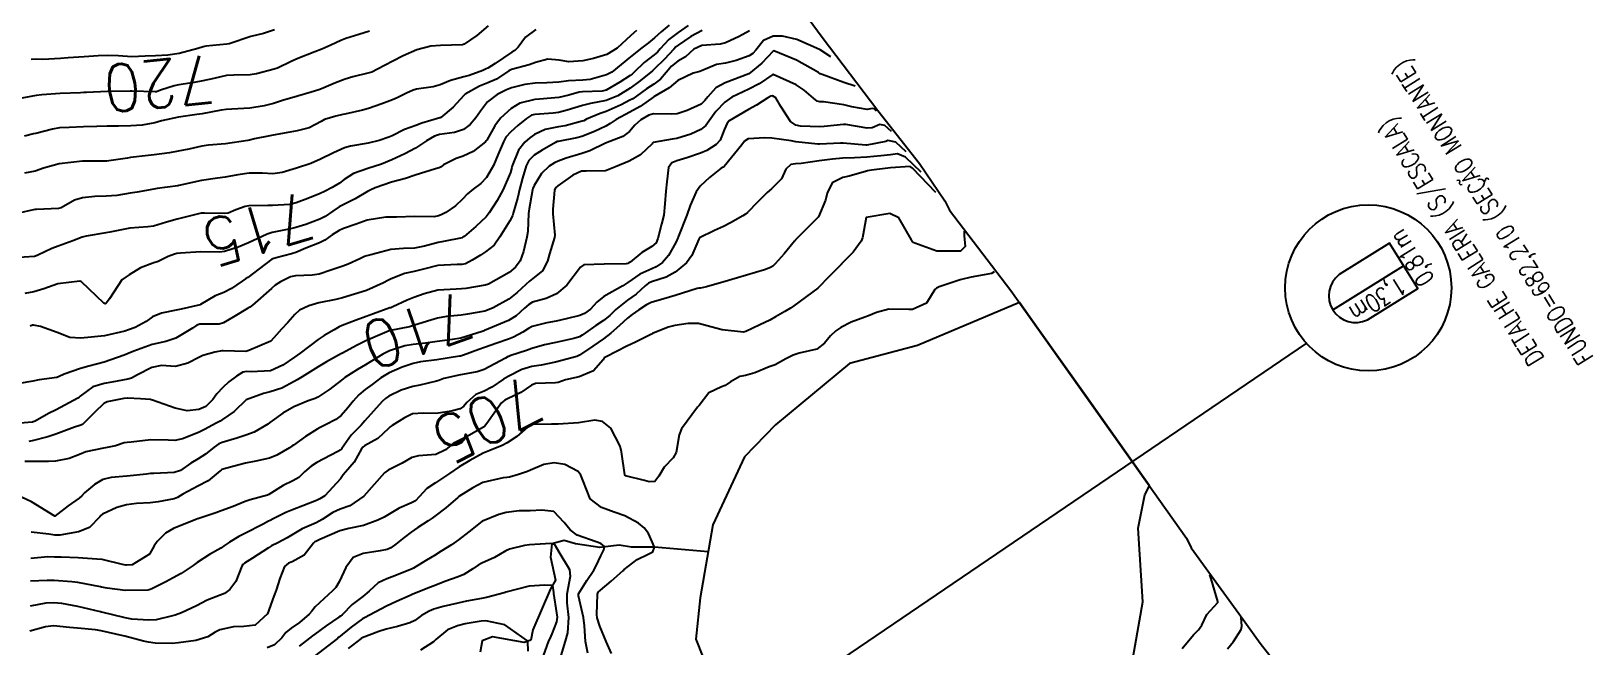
# Model space of a CAD drawing. Header units: metres. Extents: x 298520 to 308411, y 7433745 to 7450750.
# Drawn here: x 300879.5 to 301011.1, y 7448520.2 to 7448572 of the extents above; entities that cross this region are included whole.
import ezdxf
from ezdxf.enums import TextEntityAlignment as Align

# ---------------------------------------------------------------- set-up
doc = ezdxf.new("R2010")
doc.units = ezdxf.units.M
doc.header["$LTSCALE"] = 10
doc.linetypes.add('CONTINUO', pattern=[0])
for name, color, linetype in [('Area', 45, 'Continuous'), ('Cotas', 45, 'Continuous'), ('Curvas de Nivel 1m', 11, 'Continuous'), ('Curvas de Nivel 5m', 15, 'Continuous'), ('Hidrografia', 140, 'Continuous'), ('TEXTO', 45, 'Continuous')]:
    doc.layers.add(name, color=color, linetype=linetype)
doc.styles.add('ROMANS', font='romans', dxfattribs={"height": 0.2})
doc.styles.add('Style-STANDARD', font='STANDARD.shx')

msp = doc.modelspace()

# ---------------------------------------------------------------- linework, layer by layer
at = {"layer": 'Area'}
msp.add_polyline3d([(300942.07, 7448577.05, 714.4), (300946.15, 7448571.47, 711.35), (300950.86, 7448565.3, 710.59), (300954.36, 7448560.82, 706.82), (300956.5, 7448557.69, 705.13), (300956.87, 7448556.88, 713.48), (300962.06, 7448550.13, 713.43), (300976.85, 7448529.24, 705.91), (300977.24, 7448528.42, 710.58), (300981.26, 7448522.89, 713.01), (300983.05, 7448520.4, 711.52), (300985.48, 7448517.29, 707.92)], dxfattribs=at)
at = {"layer": 'Curvas de Nivel 1m', "flags": 128}
for points, elevation in [([(300933.27, 7448572.48), (300932.6, 7448571.92), (300932.03, 7448571.42), (300931.52, 7448571), (300930.86, 7448570.5), (300930.4, 7448570.12), (300930.01, 7448569.8), (300928.43, 7448568.53), (300928, 7448568.3), (300926.63, 7448567.91), (300925.99, 7448567.86), (300924.79, 7448567.78), (300923.99, 7448567.68), (300922.96, 7448567.63), (300921.99, 7448567.6), (300921.12, 7448567.48), (300919.98, 7448567.19), (300919.58, 7448567.03), (300918.78, 7448566.65), (300917.97, 7448566.01), (300917.39, 7448565.24), (300917, 7448564.67), (300916.51, 7448564.11), (300915.94, 7448563.69), (300915.2, 7448563.43), (300913.93, 7448563.26), (300913.5, 7448563.14), (300912.83, 7448562.72), (300911.92, 7448562.11), (300911.02, 7448561.63), (300909.91, 7448561.13), (300909.04, 7448560.76), (300907.9, 7448560.39), (300906.7, 7448559.98), (300905.89, 7448559.48), (300905.51, 7448559.18), (300904.89, 7448558.81), (300904.24, 7448558.46), (300903.87, 7448558.29), (300902.84, 7448557.87), (300901.86, 7448557.51), (300901.33, 7448557.38), (300899.86, 7448557.28), (300899.46, 7448557.28), (300897.86, 7448557.26), (300897.56, 7448557.2), (300896.79, 7448556.91), (300896.12, 7448556.65), (300895.85, 7448556.61), (300894.13, 7448556.65), (300893.85, 7448556.63), (300893.42, 7448556.52), (300891.84, 7448556.12), (300890.94, 7448555.88), (300889.84, 7448555.55), (300889.36, 7448555.48), (300887.84, 7448555.36), (300886.16, 7448555.04), (300885.83, 7448554.97), (300884.18, 7448554.7), (300883.83, 7448554.61), (300883.06, 7448554.3), (300881.82, 7448553.85), (300881.27, 7448553.65), (300880.11, 7448553.11), (300879.9, 7448553.02), (300879.81, 7448552.99), (300878.07, 7448552.87)], 716), ([(300918.04, 7448572.42), (300917.08, 7448571.62), (300916.02, 7448570.87), (300915.87, 7448570.83), (300914.02, 7448570.78), (300913.21, 7448570.71), (300912.02, 7448570.41), (300910.86, 7448569.9), (300910.01, 7448569.46), (300908.72, 7448568.77), (300908.24, 7448568.53), (300908, 7448568.47), (300906.64, 7448568.14), (300905.99, 7448567.94), (300905.17, 7448567.62), (300903.98, 7448567.11), (300903.77, 7448567.03), (300903.12, 7448566.83), (300901.97, 7448566.49), (300900.71, 7448566.12), (300899.96, 7448565.88), (300899.17, 7448565.67), (300897.96, 7448565.49), (300896.45, 7448565.4), (300895.96, 7448565.38), (300895.55, 7448565.33), (300893.95, 7448565.02), (300893.5, 7448564.95), (300891.95, 7448564.74), (300890.51, 7448564.43), (300889.95, 7448564.26), (300888.89, 7448564.06), (300887.94, 7448564.01), (300886.9, 7448563.98), (300885.94, 7448563.97), (300885.06, 7448563.93), (300883.94, 7448563.9), (300882.73, 7448563.87), (300881.94, 7448563.82), (300881.33, 7448563.71), (300879.94, 7448563.36), (300879.74, 7448563.31), (300878.99, 7448563.12)], 719), ([(300946.88, 7448569.82), (300945.98, 7448570.39), (300945.93, 7448570.42), (300944.03, 7448571.27), (300942.83, 7448571.56), (300942.03, 7448571.56), (300941.23, 7448571.18), (300940.56, 7448570.38), (300940.31, 7448570.09), (300940.02, 7448569.9), (300938.92, 7448569.49), (300938.01, 7448569.28), (300937.26, 7448569.18), (300936, 7448568.63), (300935.86, 7448568.58), (300935.29, 7448568.45), (300933.99, 7448567.82), (300933.27, 7448567.19), (300932.06, 7448566.49), (300932, 7448566.46), (300931.97, 7448566.45), (300930.84, 7448565.63), (300929.96, 7448565.15), (300928.8, 7448564.53), (300928.3, 7448564.19), (300927.94, 7448563.98), (300926.97, 7448563.52), (300925.93, 7448563.1), (300925.51, 7448562.98), (300923.92, 7448562.69), (300923.84, 7448562.67), (300923.69, 7448562.59), (300922.58, 7448561.94), (300921.91, 7448561.52), (300921.45, 7448561.07), (300921.23, 7448560.62), (300920.92, 7448559.59), (300920.68, 7448558.62), (300920.52, 7448557.98), (300920.14, 7448556.63), (300920.07, 7448556.41), (300919.85, 7448556), (300919, 7448554.64), (300918.54, 7448553.93), (300917.81, 7448553.37), (300917.37, 7448553.11), (300916.67, 7448552.67), (300916.11, 7448552.37), (300915.8, 7448552.3), (300915.41, 7448552.3), (300913.8, 7448552.23), (300912.59, 7448551.93), (300911.8, 7448551.72), (300910.99, 7448551.54), (300909.79, 7448551.07), (300909.58, 7448550.96), (300909.22, 7448550.76), (300907.78, 7448550.13), (300906.76, 7448549.8), (300905.77, 7448549.5), (300905.21, 7448549.36), (300903.77, 7448549.07), (300902.93, 7448548.83), (300902.15, 7448548.45), (300901.75, 7448548.1), (300901.17, 7448547.43), (300900.62, 7448546.86), (300900.21, 7448546.38), (300899.72, 7448545.86), (300897.88, 7448545.07), (300897.71, 7448545), (300897.63, 7448544.98), (300895.71, 7448545.03), (300895.61, 7448545.03), (300895.01, 7448544.93), (300894.01, 7448544.63), (300893.71, 7448544.5), (300892.74, 7448543.99), (300891.7, 7448543.72), (300890.51, 7448543.79), (300889.7, 7448543.64), (300888.5, 7448543.01), (300887.98, 7448542.72), (300887.69, 7448542.64), (300886.33, 7448542.39), (300885.68, 7448542.28), (300884.74, 7448541.99), (300883.67, 7448541.21), (300883.59, 7448541.14), (300883.46, 7448541.06), (300881.65, 7448540.07), (300880.99, 7448539.75), (300879.87, 7448539.11), (300879.72, 7448539.04), (300879.64, 7448539.02), (300877.88, 7448538.89)], 712), ([(300930.52, 7448572.02), (300930.03, 7448571.62), (300928.89, 7448570.53), (300928.02, 7448570), (300926.89, 7448569.68), (300926.01, 7448569.47), (300924.81, 7448569.38), (300924.01, 7448569.53), (300923.05, 7448569.63), (300922.01, 7448569.34), (300921.48, 7448569.15), (300920, 7448568.74), (300919.77, 7448568.63), (300918.72, 7448567.92), (300917.99, 7448567.61), (300917.3, 7448567.35), (300916.09, 7448566.68), (300916.03, 7448566.62), (300915.97, 7448566.55), (300915.09, 7448565.56), (300914.03, 7448564.7), (300913.98, 7448564.68), (300913.95, 7448564.67), (300912.45, 7448564.21), (300911.94, 7448564.04), (300910.99, 7448563.69), (300909.93, 7448563.15), (300909.66, 7448563.03), (300908.85, 7448562.77), (300907.92, 7448562.54), (300906.43, 7448562.29), (300905.92, 7448562.15), (300904.99, 7448561.73), (300903.91, 7448561.18), (300903.1, 7448560.83), (300901.9, 7448560.42), (300900.68, 7448560.07), (300899.89, 7448559.95), (300899.01, 7448560), (300897.89, 7448560.01), (300896.94, 7448559.86), (300895.89, 7448559.68), (300895.22, 7448559.59), (300893.89, 7448559.39), (300891.97, 7448558.97), (300891.9, 7448558.95), (300891.88, 7448558.95), (300890.15, 7448558.71), (300889.88, 7448558.67), (300888.46, 7448558.42), (300887.87, 7448558.31), (300886.76, 7448558.14), (300885.87, 7448558.07), (300884.89, 7448558.03), (300883.87, 7448557.92), (300883.2, 7448557.73), (300882.07, 7448557.09), (300881.85, 7448557.03), (300880, 7448556.96), (300879.85, 7448556.95), (300878.36, 7448556.61)], 717), ([(300940.04, 7448572.01), (300939.16, 7448571.53), (300938.03, 7448570.99), (300937.56, 7448570.89), (300936.03, 7448570.77), (300935.35, 7448570.45), (300934.65, 7448569.82), (300934.01, 7448569.45), (300933.46, 7448569.02), (300933.01, 7448568.48), (300932.55, 7448567.92), (300931.98, 7448567.52), (300931.36, 7448567.11), (300930.53, 7448566.5), (300930.2, 7448566.28), (300929.97, 7448566.15), (300929.22, 7448565.78), (300927.96, 7448565.21), (300927.47, 7448565.03), (300926.32, 7448564.56), (300926.08, 7448564.43), (300925.95, 7448564.39), (300924.52, 7448564), (300923.94, 7448563.91), (300922.84, 7448563.7), (300921.93, 7448563.28), (300921.55, 7448562.99), (300921.11, 7448562.62), (300920.58, 7448561.96), (300920.06, 7448560.63), (300920.03, 7448560.5), (300919.9, 7448560.07), (300919.3, 7448558.64), (300918.8, 7448557.71), (300918.12, 7448556.66), (300917.85, 7448556.33), (300916.99, 7448555.52), (300916, 7448554.68), (300915.9, 7448554.61), (300915.83, 7448554.57), (300914.27, 7448554.25), (300913.82, 7448554.16), (300912.67, 7448553.87), (300911.82, 7448553.68), (300910.9, 7448553.66), (300909.82, 7448553.57), (300908.16, 7448553.12), (300907.82, 7448553.04), (300907.62, 7448552.98), (300907.22, 7448552.79), (300906.25, 7448552.35), (300905.8, 7448552.18), (300904.78, 7448551.83), (300903.79, 7448551.51), (300903.21, 7448551.41), (300901.79, 7448551.35), (300901.37, 7448551.27), (300900.55, 7448550.86), (300900.09, 7448550.56), (300899.78, 7448550.3), (300898.18, 7448548.89), (300897.95, 7448548.71), (300897.76, 7448548.59), (300896.7, 7448547.96), (300895.74, 7448547.39), (300895.37, 7448547.29), (300893.74, 7448547.27), (300893.48, 7448547.2), (300893.12, 7448546.95), (300891.72, 7448546.1), (300890.87, 7448545.83), (300889.72, 7448545.56), (300888.18, 7448545.01), (300887.71, 7448544.81), (300887.36, 7448544.67), (300885.7, 7448544.09), (300884.39, 7448543.74), (300883.7, 7448543.56), (300882.33, 7448543.08), (300881.9, 7448542.88), (300881.69, 7448542.79), (300880.2, 7448542.59), (300879.68, 7448542.48), (300878.53, 7448542.27)], 713), ([(300922.04, 7448572.13), (300921.17, 7448571.48), (300920.56, 7448570.62), (300920.28, 7448570.36), (300920.02, 7448570.2), (300918.61, 7448569.25), (300918, 7448568.87), (300917.87, 7448568.8), (300917.58, 7448568.66), (300916.43, 7448568.25), (300915.99, 7448568.12), (300914.87, 7448567.81), (300913.98, 7448567.44), (300913.41, 7448567.28), (300911.98, 7448567.1), (300911.7, 7448567.01), (300911.15, 7448566.74), (300910.37, 7448566.35), (300909.97, 7448566.18), (300909.06, 7448565.86), (300907.96, 7448565.47), (300907.44, 7448565.31), (300905.95, 7448564.99), (300905.8, 7448564.96), (300905.21, 7448564.81), (300904.24, 7448564.53), (300903.95, 7448564.37), (300902.94, 7448563.84), (300901.93, 7448563.58), (300901.32, 7448563.47), (300899.93, 7448563.22), (300899.64, 7448563.16), (300898.35, 7448562.89), (300897.92, 7448562.79), (300897.79, 7448562.76), (300895.92, 7448562.49), (300894.48, 7448562.38), (300893.92, 7448562.28), (300892.83, 7448562.04), (300891.92, 7448561.86), (300891.18, 7448561.71), (300889.91, 7448561.54), (300889.4, 7448561.5), (300887.91, 7448561.32), (300887.64, 7448561.28), (300886.07, 7448561.04), (300885.9, 7448561.02), (300883.93, 7448561.03), (300883.9, 7448561.03), (300883.87, 7448561.03), (300881.9, 7448560.8), (300880.58, 7448560.42), (300879.89, 7448560.19), (300878.99, 7448560.02)], 718), ([(300936.04, 7448572.04), (300935.1, 7448571.52), (300934.03, 7448570.8), (300933.84, 7448570.66), (300933.66, 7448570.47), (300932.87, 7448569.62), (300932, 7448568.76), (300931.86, 7448568.63), (300931.7, 7448568.49), (300930.75, 7448567.73), (300929.98, 7448567.18), (300928.95, 7448566.53), (300927.97, 7448566.13), (300926.64, 7448565.88), (300925.96, 7448565.72), (300924.69, 7448565.31), (300923.96, 7448565.13), (300923.49, 7448565.06), (300921.96, 7448564.96), (300921.68, 7448564.89), (300921.25, 7448564.62), (300920.53, 7448564.04), (300919.94, 7448563.5), (300919.53, 7448563.03), (300919.31, 7448562.64), (300918.88, 7448561.61), (300918.48, 7448560.65), (300917.89, 7448559.65), (300917.4, 7448559.15), (300916.77, 7448558.67), (300916.3, 7448558.26), (300915.87, 7448557.82), (300915.28, 7448557.27), (300914.46, 7448556.69), (300914.06, 7448556.49), (300913.85, 7448556.41), (300913.48, 7448556.33), (300911.85, 7448556.37), (300910.31, 7448556.29), (300909.85, 7448556.3), (300909.4, 7448556.31), (300907.85, 7448556.04), (300906.91, 7448555.72), (300905.84, 7448555.34), (300905.47, 7448555.17), (300904.89, 7448554.81), (300904.28, 7448554.37), (300903.83, 7448554.14), (300902.66, 7448553.68), (300901.82, 7448553.33), (300901.46, 7448553.21), (300900.17, 7448552.87), (300899.89, 7448552.79), (300899.81, 7448552.75), (300898.74, 7448551.95), (300897.79, 7448551.22), (300897.59, 7448551.1), (300897.32, 7448550.9), (300896.41, 7448550.28), (300895.77, 7448549.96), (300895.04, 7448549.66), (300893.81, 7448548.94), (300893.78, 7448548.92), (300893.76, 7448548.92), (300892.16, 7448548.56), (300891.76, 7448548.45), (300890.52, 7448548.21), (300889.75, 7448547.9), (300889.23, 7448547.51), (300888.29, 7448547), (300887.73, 7448546.8), (300887.42, 7448546.7), (300885.73, 7448546.3), (300884.59, 7448546.18), (300883.72, 7448546.11), (300882.81, 7448546.16), (300881.73, 7448546.59), (300880.32, 7448547.1), (300879.73, 7448547.21), (300879.65, 7448547.19), (300879.45, 7448547.11)], 714), ([(300900.04, 7448572.08), (300899.12, 7448571.79), (300898.03, 7448571.52), (300896.21, 7448570.92), (300896.02, 7448570.87), (300894.26, 7448570.7), (300894.02, 7448570.65), (300893.59, 7448570.52), (300892.01, 7448570.09), (300891.05, 7448569.94), (300890.01, 7448569.91), (300889.15, 7448569.86), (300888.01, 7448569.82), (300886.89, 7448569.9), (300886.01, 7448569.93), (300885.17, 7448569.89), (300884.01, 7448569.82), (300882.65, 7448569.72), (300882.01, 7448569.68), (300880.51, 7448569.6), (300880.01, 7448569.61), (300879.53, 7448569.59)], 721), ([(300948.93, 7448567.34), (300947.99, 7448567.65), (300946.15, 7448568.32), (300945.99, 7448568.39), (300945.84, 7448568.48), (300944.01, 7448569.52), (300942.08, 7448570.31), (300942.02, 7448570.29), (300941.09, 7448569.29), (300939.99, 7448568.39), (300937.99, 7448567.63), (300937.21, 7448567.2), (300936.53, 7448566.43), (300936.29, 7448566.12), (300935.97, 7448565.83), (300934.79, 7448565.29), (300933.96, 7448565.01), (300933.47, 7448564.97), (300931.96, 7448565.01), (300931.55, 7448564.9), (300930.89, 7448564.5), (300930.39, 7448564.06), (300929.94, 7448563.53), (300929.36, 7448563.09), (300927.92, 7448562.54), (300926.59, 7448561.88), (300925.91, 7448561.67), (300924.59, 7448561.26), (300923.91, 7448561.01), (300923.62, 7448560.88), (300923.18, 7448560.6), (300922.52, 7448559.98), (300921.89, 7448558.96), (300921.79, 7448558.71), (300921.76, 7448558.61), (300921.47, 7448557), (300921.43, 7448556.61), (300921.37, 7448555.08), (300921.29, 7448554.62), (300921.01, 7448553.42), (300920.72, 7448552.62), (300920.32, 7448552.1), (300919.79, 7448551.65), (300918.07, 7448550.66), (300917.78, 7448550.56), (300916.16, 7448550.3), (300915.78, 7448550.25), (300915.34, 7448550.24), (300913.78, 7448550.15), (300912.65, 7448549.85), (300911.77, 7448549.52), (300911.2, 7448549.3), (300910.01, 7448548.75), (300909.84, 7448548.67), (300909.76, 7448548.65), (300908.37, 7448548.16), (300907.75, 7448547.93), (300906.91, 7448547.62), (300905.74, 7448547.17), (300905.48, 7448547.06), (300905.05, 7448546.81), (300904.23, 7448546.32), (300903.72, 7448545.98), (300902.2, 7448544.84), (300901.71, 7448544.49), (300900.74, 7448543.82), (300899.7, 7448543.36), (300898.08, 7448543.28), (300897.7, 7448543.29), (300897.37, 7448543.23), (300896.82, 7448542.91), (300896.19, 7448542.41), (300895.68, 7448541.94), (300895.18, 7448541.41), (300894.83, 7448540.93), (300894.24, 7448540.35), (300893.65, 7448540.08), (300892.68, 7448539.98), (300891.66, 7448540.2), (300889.76, 7448540.89), (300889.66, 7448540.92), (300889.6, 7448540.93), (300888.74, 7448541), (300887.66, 7448541.06), (300887.62, 7448541.06), (300887.34, 7448541.02), (300885.95, 7448540.75), (300885.66, 7448540.59), (300884.87, 7448539.83), (300884.1, 7448539.06), (300883.86, 7448538.84), (300883.64, 7448538.75), (300883.18, 7448538.61), (300881.63, 7448538.02), (300880.94, 7448537.78), (300879.63, 7448537.45), (300879.34, 7448537.39)], 711), ([(300951.99, 7448563.52), (300951.44, 7448564.02), (300951.02, 7448564.12), (300950.38, 7448563.84), (300949.95, 7448563.8), (300948.15, 7448564.1), (300947.95, 7448564.11), (300946.32, 7448563.94), (300945.95, 7448563.92), (300944.33, 7448563.96), (300943.95, 7448564.05), (300943.5, 7448564.35), (300942.69, 7448565.64), (300942.25, 7448566.37), (300941.97, 7448566.53), (300941.83, 7448566.51), (300941.58, 7448566.37), (300940.62, 7448565.73), (300939.96, 7448565.38), (300938.33, 7448564.41), (300938.15, 7448564.22), (300937.94, 7448563.71), (300937.56, 7448562.79), (300937.24, 7448562.43), (300936.44, 7448561.92), (300935.92, 7448561.69), (300934.76, 7448561.3), (300933.91, 7448561.05), (300933.5, 7448560.88), (300933.21, 7448560.48), (300933.07, 7448559.29), (300932.99, 7448558.48), (300932.92, 7448557.43), (300932.82, 7448556.48), (300932.62, 7448555.71), (300932.33, 7448554.49), (300932.18, 7448554.14), (300931.82, 7448553.82), (300930.98, 7448553.33), (300929.98, 7448552.51), (300929.87, 7448552.44), (300929.8, 7448552.4), (300929.65, 7448552.36), (300927.8, 7448552.35), (300926.09, 7448552.27), (300925.8, 7448552.09), (300924.65, 7448550.58), (300923.78, 7448549.83), (300922.92, 7448549.45), (300921.77, 7448549.14), (300921.44, 7448548.94), (300921.1, 7448548.62), (300920.4, 7448547.98), (300919.75, 7448547.59), (300919.08, 7448547.3), (300917.73, 7448546.74), (300917.68, 7448546.71), (300917.52, 7448546.66), (300916.17, 7448546.24), (300915.73, 7448546.11), (300915.02, 7448545.99), (300913.72, 7448545.81), (300912.76, 7448545.68), (300911.72, 7448545.57), (300911, 7448545.45), (300909.72, 7448545.03), (300909.17, 7448544.76), (300907.7, 7448543.86), (300907.03, 7448543.46), (300905.96, 7448542.8), (300905.81, 7448542.68), (300905.69, 7448542.57), (300904.69, 7448541.8), (300903.67, 7448541.14), (300903.45, 7448541.03), (300902.86, 7448540.83), (300901.66, 7448540.33), (300900.74, 7448539.77), (300899.64, 7448539), (300899.47, 7448538.87), (300898.33, 7448538.19), (300897.63, 7448537.92), (300896.85, 7448537.68), (300895.62, 7448537.32), (300895.34, 7448537.2), (300894.94, 7448536.93), (300894.21, 7448536.34), (300893.61, 7448535.93), (300892.99, 7448535.56), (300892.11, 7448534.96), (300891.59, 7448534.77), (300889.87, 7448534.71), (300889.59, 7448534.7), (300889.25, 7448534.65), (300887.59, 7448534.47), (300886.27, 7448534.35), (300885.58, 7448534.19), (300884.86, 7448533.77), (300884.02, 7448533.06), (300883.8, 7448532.83), (300883.57, 7448532.61), (300882.65, 7448531.98), (300881.54, 7448531.09), (300879.56, 7448532.3), (300877.84, 7448533.13)], 709), ([(300953.24, 7448561.8), (300952.35, 7448562.62), (300951.68, 7448562.75), (300951.51, 7448562.67), (300949.92, 7448562.37), (300949.84, 7448562.36), (300947.93, 7448562.53), (300947.7, 7448562.53), (300945.92, 7448562.46), (300945.79, 7448562.46), (300943.93, 7448562.65), (300943.56, 7448562.72), (300941.93, 7448562.97), (300941.32, 7448562.99), (300939.93, 7448562.9), (300939.62, 7448562.7), (300939.39, 7448562.4), (300937.9, 7448560.58), (300937.81, 7448560.51), (300937.66, 7448560.42), (300936.68, 7448559.65), (300935.89, 7448558.91), (300935.55, 7448558.44), (300935.03, 7448557.28), (300934.76, 7448556.46), (300934.07, 7448554.71), (300933.97, 7448554.47), (300933.93, 7448554.37), (300933.83, 7448554.17), (300933.21, 7448553.08), (300932.7, 7448552.48), (300932.17, 7448552.12), (300931.8, 7448551.96), (300930.79, 7448551.5), (300929.79, 7448550.8), (300929.37, 7448550.52), (300927.77, 7448549.62), (300927.18, 7448549.13), (300926.64, 7448548.55), (300926.14, 7448548.17), (300925.75, 7448548), (300924.6, 7448547.73), (300923.75, 7448547.54), (300922.96, 7448547.39), (300921.74, 7448547.1), (300921.42, 7448546.93), (300920.95, 7448546.62), (300920.16, 7448546.2), (300919.73, 7448546.02), (300918.76, 7448545.68), (300917.72, 7448545.31), (300917.24, 7448545.14), (300915.94, 7448544.68), (300915.78, 7448544.62), (300915.71, 7448544.6), (300915.61, 7448544.58), (300913.71, 7448544.28), (300912.33, 7448544.1), (300911.71, 7448543.98), (300910.78, 7448543.66), (300909.7, 7448543.17), (300909, 7448542.76), (300908.25, 7448542.21), (300907.68, 7448541.77), (300907.13, 7448541.33), (300906.66, 7448540.79), (300906.22, 7448540.23), (300905.65, 7448539.6), (300905.2, 7448539.26), (300904.33, 7448538.81), (300903.89, 7448538.57), (300903.64, 7448538.43), (300902.64, 7448537.83), (300901.62, 7448537.1), (300901.48, 7448536.99), (300901.29, 7448536.85), (300900.24, 7448536.23), (300899.6, 7448535.99), (300898.45, 7448535.74), (300897.6, 7448535.56), (300897.07, 7448535.43), (300895.59, 7448535.03), (300895.53, 7448534.99), (300895.45, 7448534.92), (300894.44, 7448534.07), (300893.58, 7448533.64), (300892.3, 7448532.96), (300891.86, 7448532.67), (300891.57, 7448532.56), (300890.25, 7448532.3), (300889.56, 7448532.22), (300888.41, 7448532.16), (300887.56, 7448532.06), (300886.75, 7448531.84), (300885.55, 7448531.27), (300885.42, 7448531.17), (300885.32, 7448531.04), (300884.44, 7448530.14), (300883.53, 7448529.77), (300881.95, 7448529.5), (300881.53, 7448529.5), (300881.03, 7448529.59), (300879.53, 7448529.75)], 708), ([(300955.74, 7448558.37), (300953.77, 7448560.43), (300953.56, 7448560.58), (300951.91, 7448560.46), (300950.32, 7448560.27), (300949.98, 7448560.2), (300949.9, 7448560.18), (300948.42, 7448559.77), (300947.89, 7448559.64), (300947, 7448559.19), (300946.57, 7448558.31), (300946.45, 7448557.74), (300945.85, 7448556.32), (300943.89, 7448554.35), (300943.86, 7448554.32), (300943.83, 7448554.28), (300942.95, 7448553.22), (300942.19, 7448552.37), (300941.99, 7448552.18), (300941.8, 7448552.06), (300941.29, 7448551.87), (300939.79, 7448551.4), (300939.02, 7448551.18), (300937.79, 7448550.82), (300937.48, 7448550.73), (300936.43, 7448550.43), (300935.9, 7448550.32), (300935.78, 7448550.31), (300935.63, 7448550.29), (300933.78, 7448549.7), (300932.83, 7448549.42), (300931.77, 7448549.12), (300931.35, 7448548.91), (300930.72, 7448548.5), (300930.16, 7448548.11), (300929.75, 7448547.78), (300929.1, 7448547.17), (300928.37, 7448546.53), (300927.73, 7448546.06), (300926.85, 7448545.43), (300925.71, 7448544.67), (300925.49, 7448544.56), (300923.71, 7448544.09), (300922.48, 7448543.83), (300921.7, 7448543.71), (300920.85, 7448543.47), (300919.7, 7448542.87), (300919.32, 7448542.64), (300918.35, 7448541.98), (300917.68, 7448541.65), (300916.99, 7448541.35), (300916.22, 7448540.67), (300915.97, 7448540.37), (300915.66, 7448540.15), (300914.9, 7448539.94), (300913.65, 7448539.76), (300912.58, 7448539.79), (300911.65, 7448539.72), (300910.99, 7448539.4), (300909.95, 7448538.75), (300909.77, 7448538.62), (300909.64, 7448538.5), (300908.74, 7448537.65), (300907.62, 7448537.04), (300907.47, 7448536.93), (300907.37, 7448536.78), (300906.74, 7448535.65), (300906, 7448534.8), (300905.81, 7448534.58), (300905.59, 7448534.24), (300904.26, 7448532.82), (300903.84, 7448532.55), (300903.57, 7448532.42), (300902.42, 7448531.98), (300901.55, 7448531.65), (300901, 7448531.4), (300899.92, 7448530.87), (300899.67, 7448530.74), (300899.54, 7448530.67), (300899.09, 7448530.43), (300897.53, 7448529.65), (300897.03, 7448529.4), (300896.23, 7448528.91), (300895.82, 7448528.62), (300895.52, 7448528.41), (300894.57, 7448527.87), (300893.51, 7448527.19), (300893.18, 7448526.94), (300892.18, 7448526.27), (300891.49, 7448525.9), (300890.87, 7448525.58), (300889.7, 7448524.99), (300889.55, 7448524.91), (300889.47, 7448524.89), (300889.36, 7448524.88), (300887.47, 7448524.84), (300885.93, 7448525.04), (300885.47, 7448525.13), (300885.37, 7448525.15), (300883.48, 7448525.51), (300882.97, 7448525.57), (300881.48, 7448525.67), (300880.9, 7448525.68), (300879.48, 7448525.62)], 706), ([(300954.49, 7448560.09), (300953.17, 7448561.36), (300952.51, 7448561.65), (300951.92, 7448561.54), (300951.11, 7448561.46), (300949.91, 7448561.35), (300948.89, 7448561.31), (300947.91, 7448561.26), (300947.03, 7448561.19), (300945.91, 7448561.05), (300944.39, 7448560.82), (300943.91, 7448560.8), (300943.52, 7448560.74), (300943.11, 7448560.36), (300942.73, 7448559.53), (300941.89, 7448558.68), (300941.52, 7448558.38), (300940.7, 7448557.56), (300939.86, 7448556.69), (300939.7, 7448556.55), (300939.49, 7448556.4), (300938.45, 7448555.81), (300937.84, 7448555.52), (300937.08, 7448555.19), (300935.83, 7448554.55), (300935.76, 7448554.44), (300935.18, 7448553.08), (300934.72, 7448552.46), (300933.79, 7448551.66), (300933.03, 7448551.24), (300931.79, 7448550.85), (300931.54, 7448550.74), (300931.25, 7448550.5), (300930.48, 7448549.8), (300929.77, 7448549.31), (300928.79, 7448548.52), (300928.27, 7448548.01), (300927.75, 7448547.6), (300927.11, 7448547.18), (300926.23, 7448546.56), (300925.94, 7448546.35), (300925.73, 7448546.23), (300925.23, 7448546.07), (300923.72, 7448545.74), (300922.78, 7448545.55), (300921.72, 7448545.23), (300921.27, 7448545.06), (300919.94, 7448544.63), (300919.77, 7448544.57), (300919.71, 7448544.55), (300919.5, 7448544.42), (300917.7, 7448543.47), (300917.1, 7448543.26), (300915.7, 7448543.01), (300914.3, 7448542.7), (300913.86, 7448542.54), (300913.69, 7448542.47), (300912.28, 7448542.13), (300911.68, 7448542.02), (300910.7, 7448541.72), (300909.67, 7448541.21), (300909.39, 7448541.03), (300909.1, 7448540.76), (300907.65, 7448539.15), (300907.48, 7448538.95), (300907.32, 7448538.78), (300906.49, 7448537.93), (300905.7, 7448536.8), (300905.67, 7448536.75), (300905.61, 7448536.7), (300905.36, 7448536.55), (300903.6, 7448535.63), (300903.11, 7448535.33), (300902.56, 7448534.84), (300902.07, 7448534.37), (300901.59, 7448534.08), (300900.76, 7448533.68), (300899.57, 7448532.92), (300899.44, 7448532.87), (300897.98, 7448532.48), (300897.56, 7448532.33), (300896.55, 7448531.92), (300895.55, 7448531.54), (300895.1, 7448531.38), (300893.75, 7448530.94), (300893.59, 7448530.89), (300893.54, 7448530.87), (300893.41, 7448530.81), (300891.53, 7448530.06), (300890.84, 7448529.67), (300890.14, 7448528.98), (300889.91, 7448528.6), (300889.51, 7448527.9), (300888.06, 7448527.01), (300887.56, 7448526.96), (300887.5, 7448526.96), (300887.22, 7448527.02), (300885.51, 7448527.45), (300885.06, 7448527.49), (300883.51, 7448527.58), (300882.08, 7448527.65), (300881.51, 7448527.66), (300880.93, 7448527.68), (300879.51, 7448527.54)], 707), ([(300960.63, 7448551.7), (300960.41, 7448551.54), (300959.8, 7448551.43), (300958.72, 7448551.25), (300957.79, 7448551.03), (300956, 7448550.42), (300955.78, 7448550.33), (300955.66, 7448550.21), (300954.95, 7448549.04), (300953.77, 7448548.53), (300953.47, 7448548.52), (300951.77, 7448548.54), (300950.72, 7448548.27), (300950.06, 7448547.98), (300949.76, 7448547.88), (300948.6, 7448547.44), (300947.74, 7448546.99), (300947.32, 7448546.72), (300946.87, 7448546.31), (300946.35, 7448545.69), (300945.72, 7448545.19), (300944.21, 7448544.84), (300943.72, 7448544.67), (300943.49, 7448544.57), (300943.09, 7448544.36), (300942.2, 7448543.87), (300941.7, 7448543.69), (300940.5, 7448543.19), (300939.69, 7448542.96), (300939.21, 7448542.88), (300938.44, 7448542.41), (300937.99, 7448542.11), (300937.68, 7448541.99), (300936.61, 7448541.5), (300935.79, 7448540.44), (300935.73, 7448540.37), (300935.66, 7448540.29), (300934.3, 7448538.46), (300934.12, 7448537.97), (300933.86, 7448536.47), (300933.61, 7448536.01), (300932.85, 7448535.23), (300932.41, 7448534.48), (300932.06, 7448534.02), (300931.59, 7448533.99), (300931.19, 7448534.1), (300929.59, 7448534.5), (300929.56, 7448534.52), (300929.53, 7448534.59), (300929.26, 7448536.52), (300929.14, 7448537.01), (300928.36, 7448538.53), (300927.65, 7448539.09), (300927.01, 7448539.18), (300925.65, 7448538.97), (300923.93, 7448538.87), (300923.65, 7448538.87), (300923.37, 7448538.87), (300921.65, 7448538.84), (300921.49, 7448538.76), (300921.34, 7448538.61), (300920.43, 7448537.83), (300919.62, 7448537.28), (300919.2, 7448537.05), (300918.18, 7448536.65), (300917.61, 7448536.41), (300916.48, 7448535.79), (300915.6, 7448535.26), (300914.77, 7448534.69), (300913.58, 7448533.91), (300912.87, 7448533.43), (300912.21, 7448532.72), (300911.9, 7448532.4), (300911.57, 7448532.22), (300910.53, 7448531.77), (300909.55, 7448531.18), (300909.28, 7448531.02), (300908.74, 7448530.76), (300907.54, 7448530.33), (300906.28, 7448530.05), (300905.53, 7448529.86), (300903.85, 7448529.15), (300903.52, 7448528.98), (300903.43, 7448528.93), (300903.33, 7448528.83), (300902.53, 7448527.82), (300901.51, 7448527.26), (300901.22, 7448527.14), (300900.88, 7448526.86), (300900.49, 7448525.86), (300900.17, 7448524.86), (300899.98, 7448524.35), (300899.45, 7448522.87), (300898.4, 7448521.93), (300897.44, 7448521.8), (300896.57, 7448521.77), (300895.43, 7448521.53), (300895.03, 7448521.32), (300894.41, 7448520.94), (300893.42, 7448520.62), (300891.96, 7448520.42), (300891.42, 7448520.38), (300889.99, 7448520.41), (300889.42, 7448520.48), (300888.99, 7448520.57), (300887.42, 7448520.98), (300887.28, 7448521.02), (300885.43, 7448521.43), (300884.97, 7448521.51), (300883.43, 7448521.65), (300882.77, 7448521.73), (300881.43, 7448521.85), (300880.75, 7448521.78), (300879.43, 7448521.41)], 704), ([(300928.41, 7448519.53), (300927.97, 7448520.53), (300927.44, 7448521.82), (300927.22, 7448522.54), (300927.18, 7448522.82), (300927.23, 7448524.54), (300927.3, 7448524.71), (300927.48, 7448524.88), (300928.39, 7448525.63), (300929.41, 7448526.52), (300929.45, 7448526.56), (300929.49, 7448526.61), (300930.57, 7448527.44), (300931.51, 7448527.91), (300931.89, 7448528.11), (300932.03, 7448528.48), (300931.53, 7448529.64), (300931.16, 7448530.12), (300930.69, 7448530.5), (300929.55, 7448531.13), (300928.63, 7448531.45), (300927.56, 7448531.84), (300926.62, 7448532.55), (300926.01, 7448534.14), (300925.84, 7448534.56), (300925.6, 7448534.86), (300924.48, 7448535.46), (300923.6, 7448535.61), (300922.73, 7448535.47), (300921.6, 7448534.98), (300921.34, 7448534.87), (300920.59, 7448534.62), (300919.82, 7448534.4), (300919.59, 7448534.36), (300919.28, 7448534.32), (300917.59, 7448533.94), (300916.75, 7448533.5), (300915.57, 7448532.75), (300915.47, 7448532.68), (300914.45, 7448531.8), (300913.55, 7448531.1), (300913.32, 7448530.94), (300912.97, 7448530.72), (300912.11, 7448530.15), (300911.53, 7448529.75), (300910.95, 7448529.31), (300910.25, 7448528.74), (300909.83, 7448528.43), (300909.52, 7448528.29), (300908.94, 7448528.18), (300907.51, 7448527.97), (300906.67, 7448527.63), (300906.04, 7448526.79), (300905.88, 7448526.41), (300905.48, 7448525.56), (300905.19, 7448525.09), (300904.93, 7448524.81), (300903.46, 7448523.45), (300903.19, 7448523.1), (300902.96, 7448522.83), (300902.13, 7448522.15), (300901.44, 7448521.67), (300900.99, 7448521.3), (300900.66, 7448520.86), (300900.03, 7448520.25), (300899.41, 7448520.01)], 703), ([(300926.42, 7448519.55), (300926.22, 7448520.55), (300926.14, 7448521.85), (300926.05, 7448522.55), (300925.63, 7448524.4), (300925.64, 7448524.56), (300926.34, 7448525.69), (300926.94, 7448526.55), (300927.12, 7448526.92), (300927.51, 7448527.76), (300927.78, 7448528.27), (300927.83, 7448528.54), (300927.53, 7448528.81), (300927.13, 7448528.94), (300925.53, 7448529.49), (300924.93, 7448529.96), (300924.43, 7448530.58), (300923.56, 7448531.49), (300922.55, 7448531.61), (300921.56, 7448531.55), (300920.64, 7448531.54), (300919.55, 7448531.41), (300918.94, 7448531.25), (300917.54, 7448530.69), (300917.52, 7448530.68), (300917.5, 7448530.66), (300916.41, 7448529.79), (300915.53, 7448529.1), (300914.95, 7448528.69), (300914.08, 7448528.14), (300913.51, 7448527.79), (300912.83, 7448527.39), (300911.73, 7448526.73), (300911.57, 7448526.65), (300911.49, 7448526.62), (300910.17, 7448526.07), (300909.49, 7448525.83), (300908.76, 7448525.49), (300908.01, 7448524.77), (300907.47, 7448524.34), (300906.58, 7448523.67), (300905.72, 7448522.8), (300905.58, 7448522.67), (300905.45, 7448522.58), (300904.38, 7448521.87), (300903.43, 7448521.17), (300903.24, 7448521.02), (300902.99, 7448520.83), (300902.11, 7448520.15)], 702), ([(300924.19, 7448519.36), (300924.55, 7448520.57), (300924.74, 7448521.26), (300924.83, 7448522.57), (300924.69, 7448523.8), (300924.68, 7448524.57), (300924.96, 7448526.04), (300924.91, 7448526.57), (300924.02, 7448528.07), (300923.7, 7448528.59), (300923.63, 7448528.69), (300923.52, 7448528.76), (300923.31, 7448528.8), (300921.52, 7448528.68), (300921.09, 7448528.62), (300919.83, 7448528.32), (300919.52, 7448528.18), (300918.55, 7448527.61), (300917.5, 7448527.14), (300917.19, 7448526.97), (300916.75, 7448526.67), (300915.97, 7448526.19), (300915.49, 7448525.99), (300914.39, 7448525.61), (300913.48, 7448525.24), (300913.1, 7448525.09), (300912.18, 7448524.72), (300911.68, 7448524.52), (300911.47, 7448524.42), (300910.31, 7448523.9), (300909.46, 7448523.52), (300908.04, 7448522.77), (300907.66, 7448522.57), (300907.45, 7448522.45), (300906.49, 7448521.74), (300905.42, 7448520.87), (300905.38, 7448520.84), (300905.33, 7448520.8), (300903.41, 7448519.3)], 701), ([(300976.49, 7448519.95), (300977.43, 7448521.11), (300977.85, 7448521.52), (300978.13, 7448521.93), (300978.56, 7448522.82), (300979.47, 7448523.83), (300979.49, 7448523.9), (300978.91, 7448525.81), (300978.82, 7448526.17)], 704), ([(300921.41, 7448519.72), (300921.36, 7448520.55), (300921.33, 7448520.61), (300919.44, 7448521.95), (300917.82, 7448522.29), (300917.45, 7448522.26), (300916.1, 7448522.02), (300915.44, 7448521.87), (300914.6, 7448521.52), (300913.61, 7448520.71), (300913.42, 7448520.5), (300912.33, 7448519.8)], 699)]:
    msp.add_lwpolyline(points, dxfattribs=dict(at, elevation=elevation))
at = {"layer": 'Curvas de Nivel 5m', "flags": 128}
for points, elevation in [([(300934.88, 7448572.46), (300934.04, 7448571.87), (300933.25, 7448571.26), (300932.52, 7448570.49), (300932.29, 7448570.22), (300932.02, 7448569.99), (300931.17, 7448569.33), (300930.33, 7448568.51), (300930.15, 7448568.35), (300929.99, 7448568.23), (300929.13, 7448567.67), (300927.98, 7448567), (300927.62, 7448566.91), (300925.98, 7448566.87), (300925.7, 7448566.84), (300924.83, 7448566.58), (300923.97, 7448566.38), (300922.34, 7448566.24), (300921.97, 7448566.21), (300920.69, 7448565.9), (300919.96, 7448565.47), (300919.08, 7448564.64), (300918.58, 7448564.01), (300917.93, 7448562.8), (300917.86, 7448562.72), (300917.8, 7448562.66), (300916.76, 7448561.83), (300915.91, 7448561.44), (300915.34, 7448561.25), (300914.26, 7448560.7), (300914.06, 7448560.54), (300913.9, 7448560.46), (300913.58, 7448560.38), (300911.89, 7448559.85), (300911.07, 7448559.56), (300909.89, 7448559.24), (300908.52, 7448558.77), (300908.09, 7448558.57), (300907.88, 7448558.45), (300906.82, 7448557.84), (300905.86, 7448557.38), (300905.48, 7448557.18), (300904.94, 7448556.81), (300904.29, 7448556.37), (300903.85, 7448556.14), (300902.68, 7448555.68), (300901.84, 7448555.42), (300901.37, 7448555.32), (300899.83, 7448555.01), (300899.41, 7448554.88), (300897.83, 7448554.15), (300896.96, 7448553.77), (300895.82, 7448553.4), (300895.39, 7448553.36), (300893.82, 7448553.37), (300892.13, 7448553.28), (300891.82, 7448553.23), (300891.61, 7448553.17), (300891.09, 7448552.98), (300890.23, 7448552.56), (300889.8, 7448552.43), (300888.76, 7448552.04), (300887.79, 7448551.43), (300887.53, 7448551.27), (300887.18, 7448551.02), (300886.14, 7448549.41), (300885.87, 7448549.04), (300885.8, 7448549), (300885.76, 7448548.99), (300885.66, 7448549.04), (300883.78, 7448550.86), (300883.64, 7448550.92), (300881.78, 7448550.68), (300880.62, 7448550.25), (300879.77, 7448550), (300879.02, 7448549.87)], 715), ([(300908.03, 7448571.99), (300907.13, 7448571.69), (300906.03, 7448571.35), (300905.63, 7448571.2), (300904.79, 7448570.81), (300904.27, 7448570.56), (300904.02, 7448570.45), (300903.42, 7448570.23), (300902.01, 7448569.68), (300901.45, 7448569.42), (300900.28, 7448568.87), (300900.08, 7448568.79), (300900, 7448568.76), (300898.51, 7448568.37), (300897.99, 7448568.29), (300896.62, 7448568.28), (300895.99, 7448568.24), (300894.92, 7448568), (300893.99, 7448567.79), (300893.27, 7448567.66), (300891.98, 7448567.45), (300891.59, 7448567.37), (300890.43, 7448566.99), (300890.09, 7448566.87), (300889.97, 7448566.86), (300888.06, 7448566.93), (300887.97, 7448566.93), (300887.88, 7448566.92), (300885.97, 7448566.88), (300884.21, 7448566.82), (300883.97, 7448566.8), (300883.7, 7448566.79), (300881.97, 7448566.73), (300880.45, 7448566.62), (300879.97, 7448566.55), (300878.76, 7448566.33)], 720), ([(300950.73, 7448565.23), (300950.53, 7448565.42), (300950.37, 7448565.46), (300949.96, 7448565.38), (300948.65, 7448565.61), (300947.97, 7448565.76), (300946.27, 7448566.02), (300945.97, 7448566.03), (300945.73, 7448566.08), (300945.44, 7448566.33), (300944.65, 7448567.01), (300943.98, 7448567.46), (300942.03, 7448568.33), (300941.99, 7448568.32), (300940.84, 7448567.53), (300939.98, 7448567.1), (300938.55, 7448566.41), (300937.97, 7448565.99), (300937.19, 7448565.2), (300936.63, 7448564.43), (300936.35, 7448564.03), (300935.94, 7448563.69), (300935.09, 7448563.3), (300933.93, 7448562.94), (300933.53, 7448562.88), (300931.92, 7448562.58), (300931.88, 7448562.54), (300931.84, 7448562.49), (300930.86, 7448561.55), (300929.91, 7448561.02), (300928.74, 7448560.53), (300927.9, 7448560.2), (300926.28, 7448560.18), (300925.9, 7448560.17), (300925.17, 7448559.84), (300923.89, 7448558.94), (300923.7, 7448558.77), (300923.62, 7448558.59), (300923.48, 7448556.97), (300923.47, 7448556.59), (300923.63, 7448554.79), (300923.62, 7448554.59), (300923.2, 7448553.21), (300923.03, 7448552.6), (300922.61, 7448551.78), (300921.79, 7448551.13), (300921.5, 7448550.9), (300921.2, 7448550.62), (300920.46, 7448549.94), (300919.77, 7448549.39), (300918.44, 7448548.65), (300917.97, 7448548.45), (300917.76, 7448548.39), (300916.29, 7448548.14), (300915.75, 7448548.05), (300914.52, 7448547.93), (300913.75, 7448547.8), (300912.91, 7448547.55), (300911.74, 7448547.17), (300911.4, 7448547.07), (300909.81, 7448546.75), (300909.75, 7448546.74), (300909.7, 7448546.71), (300907.72, 7448545.87), (300906.99, 7448545.52), (300905.71, 7448544.82), (300905.67, 7448544.8), (300904.42, 7448544.1), (300903.7, 7448543.68), (300902.37, 7448542.84), (300901.95, 7448542.58), (300901.69, 7448542.44), (300900.64, 7448541.9), (300899.67, 7448541.58), (300899.1, 7448541.45), (300897.66, 7448540.9), (300896.65, 7448539.91), (300895.65, 7448539.24), (300895.45, 7448539.12), (300895.11, 7448538.93), (300894.15, 7448538.42), (300893.63, 7448538.15), (300892.28, 7448537.61), (300891.63, 7448537.49), (300891.08, 7448537.52), (300889.63, 7448537.53), (300887.95, 7448537.34), (300887.63, 7448537.32), (300887.38, 7448537.27), (300886.63, 7448537.03), (300885.8, 7448536.86), (300885.62, 7448536.83), (300884.14, 7448536.53), (300883.61, 7448536.31), (300882.73, 7448535.95), (300881.6, 7448535.74), (300881, 7448535.7), (300879.6, 7448535.72), (300879.02, 7448535.7)], 710), ([(300958.12, 7448555.12), (300958.13, 7448554.73), (300958.19, 7448553.82), (300957.82, 7448553.44), (300956.57, 7448553.44), (300955.82, 7448553.44), (300953.95, 7448554.11), (300953.83, 7448554.17), (300953.76, 7448554.23), (300953.68, 7448554.39), (300952.61, 7448556.24), (300951.86, 7448556.61), (300949.85, 7448556.28), (300949.56, 7448554.56), (300949.45, 7448554.28), (300948.76, 7448553.35), (300947.8, 7448552.36), (300947.78, 7448552.33), (300947.75, 7448552.3), (300946.77, 7448551.33), (300945.78, 7448550.32), (300943.77, 7448548.84), (300943.48, 7448548.64), (300943.02, 7448548.36), (300942.23, 7448547.89), (300941.75, 7448547.63), (300940.9, 7448547.23), (300939.74, 7448546.66), (300939.52, 7448546.62), (300937.74, 7448546.81), (300937.21, 7448546.95), (300935.75, 7448547.33), (300934.87, 7448547.33), (300933.74, 7448547.17), (300933.18, 7448547.04), (300931.88, 7448546.49), (300931.78, 7448546.44), (300931.73, 7448546.42), (300930.45, 7448545.78), (300929.72, 7448545.42), (300927.98, 7448544.54), (300927.81, 7448544.44), (300927.71, 7448544.29), (300926.9, 7448543.34), (300925.7, 7448542.85), (300924.55, 7448542.58), (300923.91, 7448542.37), (300923.69, 7448542.33), (300922.02, 7448542.27), (300921.69, 7448542.14), (300920.77, 7448541.53), (300919.67, 7448540.99), (300919.43, 7448540.87), (300919.16, 7448540.64), (300917.91, 7448538.92), (300917.73, 7448538.66), (300917.68, 7448538.62), (300917.64, 7448538.59), (300916.41, 7448537.9), (300915.63, 7448537.5), (300915.08, 7448537.23), (300914.43, 7448536.7), (300913.61, 7448536.29), (300912.15, 7448536.18), (300911.61, 7448536.05), (300910.78, 7448535.56), (300909.6, 7448534.98), (300909.29, 7448534.75), (300907.57, 7448532.78), (300906.38, 7448531.97), (300905.56, 7448531.68), (300904.94, 7448531.42), (300904.05, 7448530.82), (300903.54, 7448530.55), (300902.35, 7448530.03), (300901.53, 7448529.54), (300901.11, 7448529.27), (300900.32, 7448528.86), (300899.79, 7448528.59), (300899.52, 7448528.43), (300898.18, 7448527.57), (300897.51, 7448527.13), (300897.37, 7448527.04), (300897.27, 7448526.9), (300896.78, 7448525.61), (300896.27, 7448524.91), (300895.81, 7448524.58), (300895.47, 7448524.45), (300894.37, 7448524.03), (300893.46, 7448523.56), (300892.21, 7448522.96), (300891.66, 7448522.75), (300891.45, 7448522.69), (300890.06, 7448522.37), (300889.44, 7448522.33), (300888.02, 7448522.43), (300887.45, 7448522.54), (300885.48, 7448523.02), (300885.45, 7448523.02), (300885.37, 7448523.04), (300883.46, 7448523.49), (300882.12, 7448523.74), (300881.46, 7448523.79), (300880.78, 7448523.78), (300879.46, 7448523.52)], 705), ([(300922.69, 7448519.32), (300923.15, 7448520.59), (300923.24, 7448520.78), (300923.43, 7448521.18), (300923.82, 7448522.21), (300923.86, 7448522.58), (300923.82, 7448522.95), (300923.57, 7448524.59), (300923.56, 7448524.67), (300923.48, 7448525.25), (300922.79, 7448525.29), (300921.48, 7448525.21), (300919.53, 7448524.69), (300919.47, 7448524.67), (300919.45, 7448524.66), (300919.39, 7448524.64), (300917.88, 7448524.25), (300917.47, 7448524.17), (300916.2, 7448523.93), (300915.46, 7448523.78), (300914.24, 7448523.48), (300913.46, 7448523.26), (300913.06, 7448523.11), (300912.42, 7448522.72), (300911.85, 7448522.32), (300911.44, 7448522.11), (300910.38, 7448521.8), (300909.44, 7448521.58), (300908.81, 7448521.38), (300907.42, 7448520.85), (300907.38, 7448520.83), (300907.32, 7448520.78), (300906.25, 7448519.95)], 700), ([(300980.3, 7448519.91), (300980.8, 7448520.54), (300981.44, 7448521.54), (300981.51, 7448521.83), (300981.46, 7448522.55)], 705)]:
    msp.add_lwpolyline(points, dxfattribs=dict(at, elevation=elevation))
at = {"layer": 'Hidrografia'}
for points, elevation in [([(300972.14, 7448518.13), (300973.17, 7448523.89), (300972.78, 7448530.08), (300973.34, 7448532.89), (300973.72, 7448533.65), (300968.35, 7448541.24), (300964.33, 7448546.92), (300962.78, 7448549.11), (300954.19, 7448545.48), (300948.47, 7448543.96), (300942.22, 7448538.79), (300939.63, 7448536.11), (300936.94, 7448530.37), (300935.87, 7448524.21), (300935.51, 7448520.73), (300936.76, 7448517.61)], 713.06), ([(300932.03, 7448528.48), (300930.1, 7448528.5), (300929.06, 7448528.65), (300927.43, 7448528.46), (300925.39, 7448528.78), (300924.44, 7448529.04), (300923.39, 7448528.77), (300923.27, 7448527.65), (300923.7, 7448525.71), (300923.29, 7448524.97), (300921.79, 7448521.52), (300921.62, 7448520.65), (300921.07, 7448520.46), (300918.38, 7448520.92), (300917.52, 7448520.61), (300917.35, 7448519.63)], 703), ([(300936.55, 7448528.11), (300932.03, 7448528.48)], 713.06)]:
    msp.add_lwpolyline(points, dxfattribs=dict(at, elevation=elevation))
at = {"layer": 'TEXTO', "linetype": 'CONTINUO'}
for points in [[(300992.08, 7448547.65, 0), (300996.32, 7448550.3, 0), (300993.93, 7448554.11, 0), (300989.69, 7448551.46, 0)], [(300989.16, 7448548.48, 0), (300995.13, 7448552.21, 0)], [(300986.94, 7448545.67, 0), (300834.58, 7448442.08, 0)]]:
    msp.add_polyline3d(points, dxfattribs=at)
msp.add_circle((300992.15, 7448550.34), 7, dxfattribs=at)
msp.add_arc((300991.08, 7448549.68), 2.26, 127.8846, 296.1154, dxfattribs=at)

# ---------------------------------------------------------------- texts
at = {"layer": 'Cotas', "style": 'Style-STANDARD'}
for s, rotation, p in [('720', 185.7001, (300890.32, 7448567.54, 720)), ('715', 196.8046, (300898.66, 7448555.26, 715)), ('710', 198.7666, (300912.08, 7448546.74, 710)), ('705', 206.6484, (300917.97, 7448539.2, 705))]:
    msp.add_text(s, height=4, rotation=rotation, dxfattribs=at).set_placement(p, align=Align.MIDDLE_CENTER)
at = {"layer": 'TEXTO', "style": 'ROMANS', "width": 0.8}
for s, rotation, p in [('FUNDO=682,210 (SEÇÃO MONTANTE)', 122, (301011.17, 7448544.47)), ('DETALHE GALERIA (S/ESCALA)', 122, (301007.01, 7448544.39)), ('0,81m', 122, (300997.77, 7448551.08)), ('1,30m', 212, (300994.75, 7448551.35))]:
    msp.add_text(s, height=1.5, rotation=rotation, dxfattribs=at).set_placement(p)

doc.saveas('drawing.dxf')
